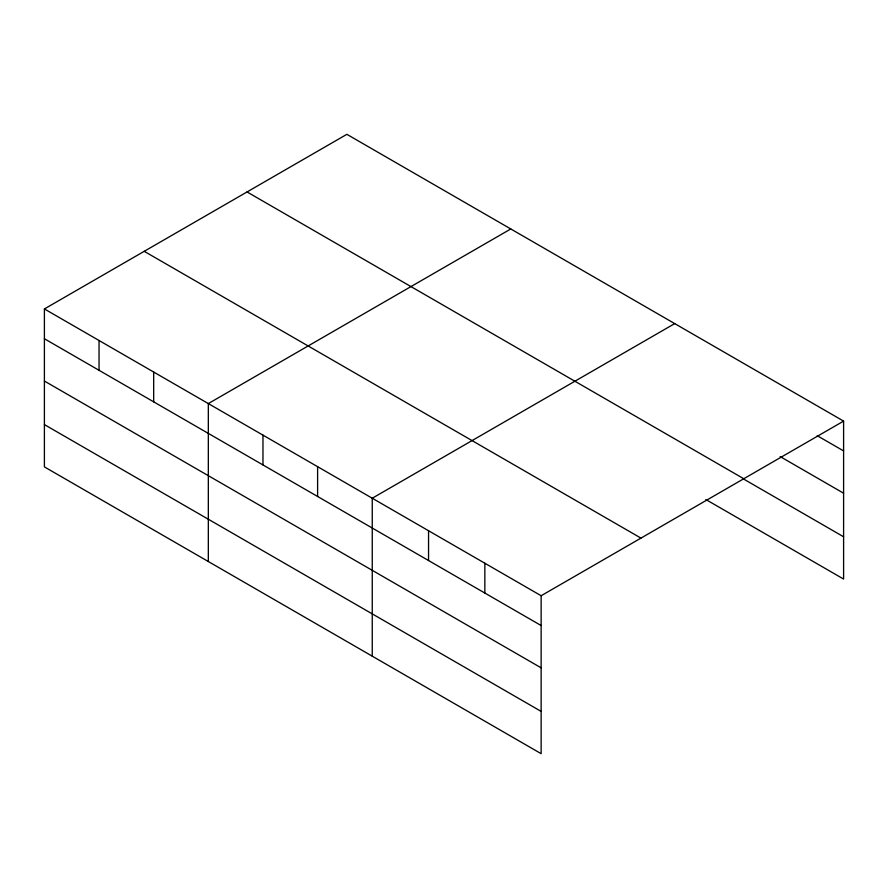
<?xml version="1.0" encoding="UTF-8"?>
<svg xmlns="http://www.w3.org/2000/svg" width="888" height="888" viewBox="0 0 888 888"><rect width="100%" height="100%" fill="white"/><g stroke="black" fill="none" stroke-linecap="round" stroke-linejoin="round"><path stroke-width="1.33" d="M44.4 308.946L541.136 595.737L541.136 753.679L44.4 466.888L44.4 308.946L346.864 134.321L843.6 421.112L843.6 579.054L705.849 499.522M510.789 228.96L208.325 403.585L208.325 561.527M674.714 323.598L372.25 498.224L372.25 656.165M541.136 595.737L843.6 421.112M817.249 435.708L843.6 450.915M780.119 456.554L843.6 493.206M247.053 191.952L743.789 478.743M742.979 478.676L843.6 536.774M144.211 251.315L640.947 538.106M44.4 338.75L541.136 625.54M44.4 381.041L541.136 667.832M44.4 424.597L541.136 711.388M484.848 563.236L484.848 593.04M428.549 530.724L428.549 560.539M317.604 466.677L317.604 496.481M262.97 435.131L262.97 464.935M153.679 372.039L153.679 401.842M99.045 340.493L99.045 370.296"/></g></svg>
